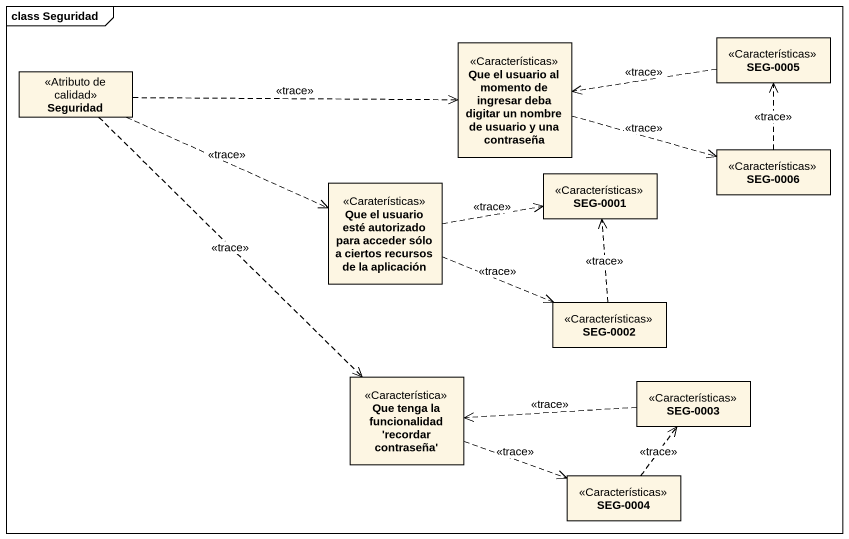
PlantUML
@startuml
mainframe class Seguridad
hide circle
hide empty members
class "Que el usuario al momento de ingresar deba digitar un nombre de usuario y una contraseña" as Que_el_usuario_al_momento <<Características>>
class "SEG-0005" as SEG_0005 <<Características>>
class Seguridad <<Atributo de calidad>>
class "Que el usuario esté autorizado para acceder sólo a ciertos recursos de la aplicación" as Que_el_usuario_esté <<Caraterísticas>>
class "SEG-0001" as SEG_0001 <<Características>>
class "SEG-0006" as SEG_0006 <<Características>>
class "SEG-0002" as SEG_0002 <<Características>>
class "Que tenga la funcionalidad 'recordar contraseña'" as Que_tenga_la_funcionalidad <<Característica>>
class "SEG-0003" as SEG_0003 <<Características>>
class "SEG-0004" as SEG_0004 <<Características>>
Que_el_usuario_al_momento .right.> SEG_0006 : <<trace>>
SEG_0005 .left.> Que_el_usuario_al_momento : <<trace>>
Seguridad .right.> Que_el_usuario_al_momento : <<trace>>
Seguridad .right.> Que_el_usuario_esté : <<trace>>
Seguridad ..> Que_tenga_la_funcionalidad : <<trace>>
Que_el_usuario_esté .right.> SEG_0001 : <<trace>>
Que_el_usuario_esté .right.> SEG_0002 : <<trace>>
SEG_0006 .up.> SEG_0005 : <<trace>>
SEG_0002 .up.> SEG_0001 : <<trace>>
Que_tenga_la_funcionalidad .right.> SEG_0004 : <<trace>>
SEG_0003 .left.> Que_tenga_la_funcionalidad : <<trace>>
SEG_0004 .up.> SEG_0003 : <<trace>>
@enduml
